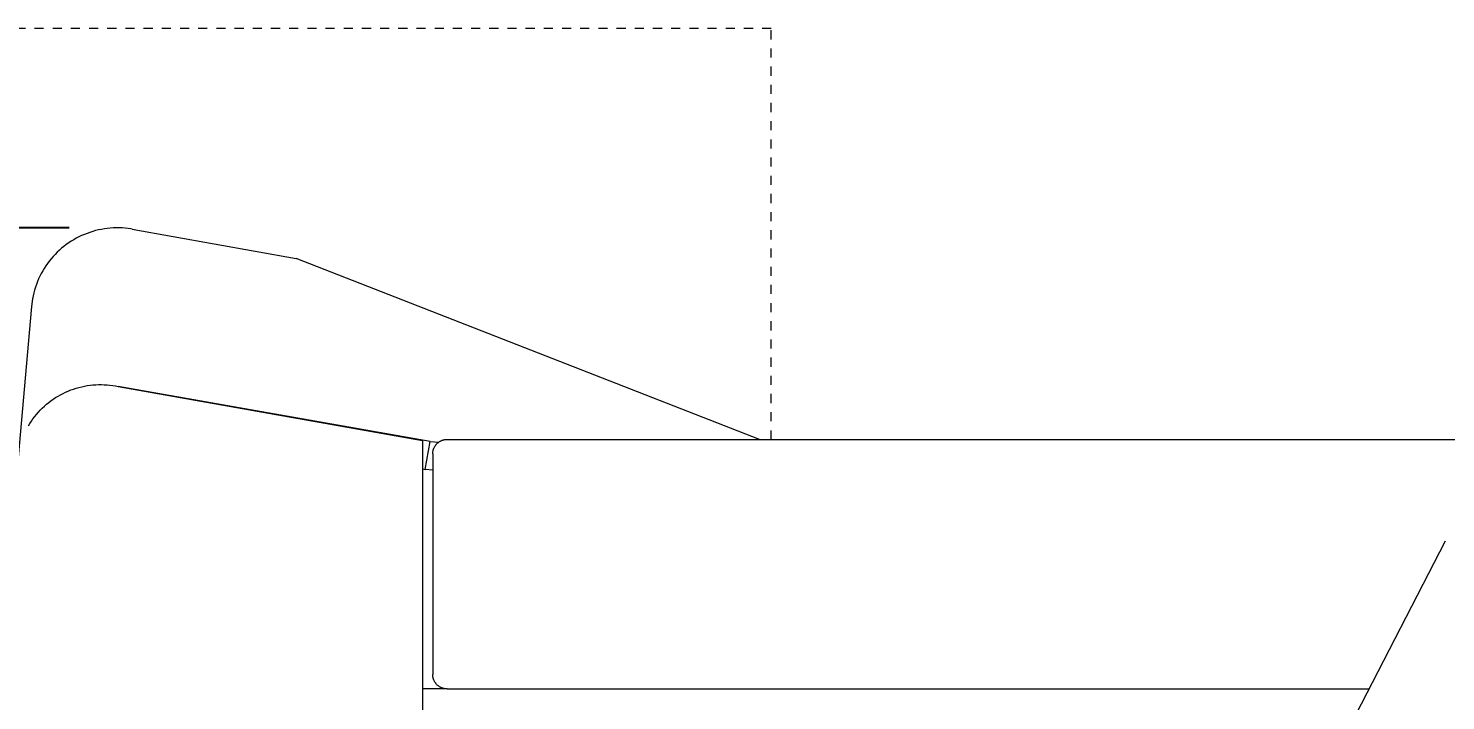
# Model space of a CAD drawing. Header units: inches. Extents: x -10 to 196, y -2 to 124.
# Drawn here: x 5.26 to 20.84, y 66.27 to 73.67 of the extents above; entities that cross this region are included whole.
import ezdxf

# ---------------------------------------------------------------- set-up
doc = ezdxf.new("R2010")
doc.units = ezdxf.units.IN
doc.linetypes.add('HIDDEN', pattern=[1.905, 1.27, -0.635])
for name, color, linetype, lineweight in [('ZANO_R', 7, 'Continuous', 0), ('ZANO_R_przerywana', 250, 'HIDDEN', 0), ('ZANO_W', 1, 'Continuous', 0)]:
    doc.layers.add(name, color=color, linetype=linetype, lineweight=lineweight)
doc.styles.get("Standard").update_dxf_attribs({"font": 'arial.ttf'})
doc.dimstyles.new('amerykanie', dxfattribs={"dimtxt": 50, "dimasz": 50, "dimexe": 0.5, "dimexo": 0.5, "dimgap": 1, "dimtad": 1, "dimdec": 0, "dimzin": 0, "dimlunit": 5, "dimtxsty": 'Standard', "dimcen": 0.09, "dimclrd": 1, "dimclre": 1, "dimclrt": 1, "dimazin": 0, "dimtfac": 1, "dimtdec": 0, "dimtmove": 0, "dimatfit": 3, "dimfxl": 1, "dimtzin": 0, "dimarcsym": 1})

# ---------------------------------------------------------------- blocks, each defined once
blk = doc.blocks.new('*D388')
at = {"layer": 'ZANO_W', "color": 1, "lineweight": -2}
for p, q in [((5.711, 71.473), (-6.812, 71.473)), ((-6.312, 70.473), (-6.312, 45.364)), ((5.743, 44.364), (-6.812, 44.364))]:
    blk.add_line(p, q, dxfattribs=at)
at = {"layer": 'ZANO_W', "color": 1}
for points in [[(-6.145, 70.473), (-6.479, 70.473), (-6.312, 71.473)], [(-6.479, 45.364), (-6.145, 45.364), (-6.312, 44.364)]]:
    blk.add_solid(points, dxfattribs=at)
at = {"layer": 'ZANO_W', "color": 1, "insert": (-7.652, 57.918), "char_height": 1.625, "attachment_point": 5, "rotation": 90}
blk.add_mtext('27 1/8', dxfattribs=at)

msp = doc.modelspace()

# ---------------------------------------------------------------- linework, layer by layer
at = {"layer": 'ZANO_R'}
for p, q in [((5.81794, 71.37381), (5.78896, 71.35874)), ((5.84741, 71.38788), (5.81794, 71.37381)), ((5.87735, 71.40092), (5.84741, 71.38788)), ((5.90772, 71.41293), (5.87735, 71.40092)), ((5.93849, 71.42388), (5.90772, 71.41293)), ((5.96961, 71.43377), (5.93849, 71.42388)), ((6.00106, 71.44258), (5.96961, 71.43377)), ((6.03279, 71.4503), (6.00106, 71.44258)), ((6.06477, 71.45693), (6.03279, 71.4503)), ((6.09696, 71.46246), (6.06477, 71.45693)), ((6.12932, 71.46687), (6.09696, 71.46246)), ((6.16181, 71.47017), (6.12932, 71.46687)), ((6.19439, 71.47234), (6.16181, 71.47017)), ((6.22703, 71.4734), (6.19439, 71.47234)), ((6.25969, 71.47333), (6.22703, 71.4734)), ((6.29233, 71.47214), (6.25969, 71.47333)), ((6.3249, 71.46983), (6.29233, 71.47214)), ((6.35738, 71.46639), (6.3249, 71.46983)), ((6.38972, 71.46185), (6.35738, 71.46639)), ((6.4018, 71.45986), (6.38972, 71.46184)), ((6.4018, 71.45986), (8.20698, 71.13592)), ((5.60299, 71.22673), (5.5792, 71.20436)), ((5.62753, 71.24828), (5.60299, 71.22673)), ((5.6528, 71.26897), (5.62753, 71.24828)), ((5.67876, 71.28878), (5.6528, 71.26897)), ((5.70539, 71.30768), (5.67876, 71.28878)), ((5.73266, 71.32566), (5.70539, 71.30768)), ((5.76053, 71.34268), (5.73266, 71.32566)), ((5.78896, 71.35874), (5.76053, 71.34268)), ((5.47256, 71.08095), (5.45387, 71.05417)), ((5.49217, 71.10707), (5.47256, 71.08095)), ((5.51266, 71.1325), (5.49217, 71.10707)), ((5.53401, 71.15721), (5.51266, 71.1325)), ((5.5562, 71.18117), (5.53401, 71.15721)), ((5.5792, 71.20436), (5.5562, 71.18117)), ((13.30058, 69.14627), (8.20698, 71.13592)), ((5.37479, 70.91153), (5.36199, 70.88149)), ((5.38863, 70.94111), (5.37479, 70.91153)), ((5.40347, 70.9702), (5.38863, 70.94111)), ((5.4193, 70.99876), (5.40347, 70.9702)), ((5.43611, 71.02677), (5.4193, 70.99876)), ((5.45387, 71.05417), (5.43611, 71.02677)), ((5.3213, 70.75745), (5.31383, 70.72566)), ((5.32987, 70.78897), (5.3213, 70.75745)), ((5.33951, 70.82017), (5.32987, 70.78897)), ((5.35022, 70.85102), (5.33951, 70.82017)), ((5.36199, 70.88149), (5.35022, 70.85102)), ((5.29613, 70.60873), (5.15094, 68.94928)), ((5.30745, 70.69363), (5.29613, 70.60873)), ((5.31383, 70.72566), (5.30745, 70.69363)), ((5.64281, 69.6527), (5.67094, 69.6662)), ((5.67094, 69.6662), (5.69952, 69.67873)), ((5.69952, 69.67873), (5.72851, 69.69028)), ((5.72851, 69.69028), (5.75788, 69.70083)), ((5.75788, 69.70083), (5.78759, 69.71038)), ((5.78759, 69.71038), (5.81761, 69.71891)), ((5.81761, 69.71891), (5.8479, 69.72641)), ((5.8479, 69.72641), (5.87843, 69.73287)), ((5.87843, 69.73287), (5.90916, 69.73829)), ((5.90916, 69.73829), (5.94006, 69.74266)), ((5.94006, 69.74266), (5.97109, 69.74598)), ((5.97109, 69.74598), (6.00221, 69.74823)), ((6.00221, 69.74823), (6.0334, 69.74942)), ((6.0334, 69.74942), (6.0646, 69.74955)), ((6.0646, 69.74955), (6.09579, 69.74862)), ((6.09579, 69.74862), (6.12694, 69.74662)), ((6.12694, 69.74662), (6.15799, 69.74356)), ((6.15799, 69.74356), (6.18893, 69.73945)), ((6.18893, 69.73945), (6.2197, 69.73429)), ((6.2197, 69.73429), (6.25028, 69.72807)), ((6.25025, 69.72768), (9.59383, 69.13663)), ((9.67923, 69.12498), (6.25028, 69.72807)), ((5.41474, 69.49067), (5.43748, 69.51203)), ((5.43748, 69.51203), (5.46094, 69.53261)), ((5.46094, 69.53261), (5.48509, 69.55237)), ((5.48509, 69.55237), (5.5099, 69.5713)), ((5.5099, 69.5713), (5.53534, 69.58938)), ((5.53534, 69.58938), (5.56138, 69.60657)), ((5.56138, 69.60657), (5.58799, 69.62287)), ((5.58799, 69.62287), (5.61515, 69.63825)), ((5.61515, 69.63825), (5.64281, 69.6527)), ((5.27763, 69.32126), (5.29469, 69.34739)), ((5.29469, 69.34739), (5.31262, 69.37293)), ((5.31262, 69.37293), (5.33141, 69.39784)), ((5.33141, 69.39784), (5.35105, 69.4221)), ((5.35105, 69.4221), (5.37149, 69.44568)), ((5.37149, 69.44568), (5.39273, 69.46854)), ((5.39273, 69.46854), (5.41474, 69.49067)), ((5.26148, 69.29456), (5.27763, 69.32126)), ((9.59383, 69.13663), (9.59383, 57.93926)), ((9.62467, 68.81634), (9.67923, 69.12498)), ((9.67923, 69.12498), (9.77525, 69.11782)), ((9.71388, 69.03127), (9.71542, 69.03642)), ((9.71542, 69.03642), (9.71713, 69.04152)), ((9.71713, 69.04152), (9.71902, 69.04655)), ((9.71902, 69.04655), (9.72107, 69.05152)), ((9.72107, 69.05152), (9.7233, 69.05642)), ((9.7233, 69.05642), (9.72569, 69.06123)), ((9.72569, 69.06123), (9.72825, 69.06596)), ((9.72825, 69.06596), (9.73096, 69.07061)), ((9.73096, 69.07061), (9.73384, 69.07515)), ((9.73384, 69.07515), (9.73686, 69.0796)), ((9.73686, 69.0796), (9.74004, 69.08394)), ((9.74004, 69.08394), (9.74336, 69.08817)), ((9.74336, 69.08817), (9.74682, 69.09228)), ((9.74682, 69.09228), (9.75043, 69.09627)), ((9.75043, 69.09627), (9.75416, 69.10014)), ((9.75416, 69.10014), (9.75803, 69.10388)), ((9.75803, 69.10388), (9.76202, 69.10748)), ((9.76202, 69.10748), (9.76614, 69.11094)), ((9.76614, 69.11094), (9.77036, 69.11426)), ((9.77036, 69.11426), (9.7747, 69.11744)), ((9.7747, 69.11744), (9.77915, 69.12047)), ((9.77915, 69.12047), (9.7837, 69.12334)), ((9.7837, 69.12334), (9.78834, 69.12605)), ((9.78834, 69.12605), (9.79307, 69.12861)), ((9.79307, 69.12861), (9.79789, 69.131)), ((9.79789, 69.131), (9.80278, 69.13323)), ((9.80278, 69.13323), (9.80775, 69.13529)), ((9.80775, 69.13529), (9.81278, 69.13717)), ((9.81278, 69.13717), (9.81788, 69.13889)), ((9.81788, 69.13889), (9.82303, 69.14043)), ((9.82303, 69.14043), (9.82824, 69.14179)), ((9.82824, 69.14179), (9.83348, 69.14297)), ((9.83348, 69.14297), (9.83877, 69.14398)), ((9.83877, 69.14398), (9.84408, 69.1448)), ((9.84408, 69.1448), (9.84942, 69.14544)), ((9.84942, 69.14544), (9.85478, 69.1459)), ((9.85478, 69.1459), (9.86015, 69.14617)), ((9.86015, 69.14617), (9.86552, 69.14627)), ((9.86552, 69.14627), (107.92843, 69.14627)), ((9.86552, 69.14627), (107.92843, 69.14627)), ((9.70804, 68.98878), (9.70813, 68.99415)), ((9.70804, 68.98878), (9.70804, 66.56061)), ((9.70813, 68.99415), (9.7084, 68.99953)), ((9.7084, 68.99953), (9.70886, 69.00488)), ((9.70886, 69.00488), (9.7095, 69.01022)), ((9.7095, 69.01022), (9.71033, 69.01554)), ((9.71033, 69.01554), (9.71133, 69.02082)), ((9.71133, 69.02082), (9.71251, 69.02607)), ((9.71251, 69.02607), (9.71388, 69.03127)), ((9.59383, 68.82177), (9.62467, 68.81634)), ((9.70804, 68.81013), (9.62467, 68.81634)), ((19.85852, 66.11837), (20.84433, 68.03054)), ((9.70813, 66.55523), (9.70804, 66.56061)), ((9.7084, 66.54986), (9.70813, 66.55523)), ((9.70886, 66.5445), (9.7084, 66.54986)), ((9.7095, 66.53916), (9.70886, 66.5445)), ((9.71033, 66.53385), (9.7095, 66.53916)), ((9.86552, 66.40312), (9.59383, 66.40312)), ((9.71133, 66.52856), (9.71033, 66.53385)), ((9.71251, 66.52332), (9.71133, 66.52856)), ((9.71388, 66.51812), (9.71251, 66.52332)), ((9.71542, 66.51296), (9.71388, 66.51812)), ((9.71713, 66.50787), (9.71542, 66.51296)), ((9.71902, 66.50283), (9.71713, 66.50787)), ((9.72107, 66.49786), (9.71902, 66.50283)), ((9.7233, 66.49297), (9.72107, 66.49786)), ((9.72569, 66.48815), (9.7233, 66.49297)), ((9.72825, 66.48342), (9.72569, 66.48815)), ((9.73096, 66.47878), (9.72825, 66.48342)), ((9.73384, 66.47423), (9.73096, 66.47878)), ((9.73686, 66.46979), (9.73384, 66.47423)), ((9.74004, 66.46545), (9.73686, 66.46979)), ((9.74336, 66.46122), (9.74004, 66.46545)), ((9.74682, 66.4571), (9.74336, 66.46122)), ((9.75043, 66.45311), (9.74682, 66.4571)), ((9.75416, 66.44925), (9.75043, 66.45311)), ((9.75803, 66.44551), (9.75416, 66.44925)), ((9.76202, 66.44191), (9.75803, 66.44551)), ((9.76614, 66.43844), (9.76202, 66.44191)), ((9.77036, 66.43512), (9.76614, 66.43844)), ((9.7747, 66.43194), (9.77036, 66.43512)), ((9.77915, 66.42892), (9.7747, 66.43194)), ((9.7837, 66.42605), (9.77915, 66.42892)), ((9.78834, 66.42333), (9.7837, 66.42605)), ((9.79307, 66.42077), (9.78834, 66.42333)), ((9.79789, 66.41838), (9.79307, 66.42077)), ((9.80278, 66.41616), (9.79789, 66.41838)), ((9.80775, 66.4141), (9.80278, 66.41616)), ((9.81278, 66.41221), (9.80775, 66.4141)), ((9.81788, 66.4105), (9.81278, 66.41221)), ((9.82303, 66.40896), (9.81788, 66.4105)), ((9.82824, 66.4076), (9.82303, 66.40896)), ((9.83348, 66.40641), (9.82824, 66.4076)), ((9.83877, 66.40541), (9.83348, 66.40641)), ((9.84408, 66.40459), (9.83877, 66.40541)), ((9.84942, 66.40394), (9.84408, 66.40459)), ((9.85478, 66.40349), (9.84942, 66.40394)), ((9.86015, 66.40321), (9.85478, 66.40349)), ((9.86552, 66.40312), (9.86015, 66.40321)), ((9.86552, 66.40312), (20.00533, 66.40312))]:
    msp.add_line(p, q, dxfattribs=at)
at = {"layer": 'ZANO_R_przerywana', "ltscale": 0.05}
for p, q in [((13.42897, 73.66722), (-0.35118, 73.66722)), ((13.42897, 69.14627), (13.42897, 73.66722))]:
    msp.add_line(p, q, dxfattribs=at)

# ---------------------------------------------------------------- dimensions: what is measured, and where the dimension line sits
at = {"layer": 'ZANO_W'}
dim = msp.add_linear_dim(base=(-6.31215, 44.36361), p1=(6.21071, 71.47287), p2=(6.24336, 44.36361), angle=90, dimstyle='amerykanie', override={"dimtxt": 1.625, "dimasz": 1, "dimgap": 0.5, "dimdec": 4, "dimaunit": 1, "dimadec": 1, "dimtdec": 4, "dimtmove": 1, "dimfrac": 2}, dxfattribs=at)
dim.commit()
dim.dimension.update_dxf_attribs({"geometry": '*D388', "text_midpoint": (-7.65236, 57.91824)})

doc.saveas('drawing.dxf')
